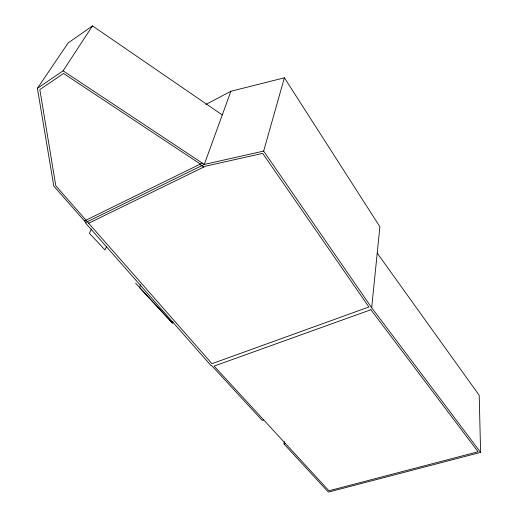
<?xml version="1.0" encoding="UTF-8"?>
<svg xmlns="http://www.w3.org/2000/svg" width="518" height="518" viewBox="0 0 518 518"><rect width="100%" height="100%" fill="white"/><g stroke="black" fill="none" stroke-linecap="round" stroke-linejoin="round"><path stroke-width="0.78" d="M284.382 441.601L283.968 443.952L328.393 492.1L480.594 452.389L371.678 307.724L379.895 226.761L284.395 77.804L230.873 91.278L205.847 104.474M371.678 307.724L263.636 151.088L284.395 77.804M140.702 284.641L139.543 287.626L172.5 323.135L173.006 321.62M230.873 91.278L204.299 164.439L85.295 222.708L211.033 365.598L211.532 365.436L262.238 420.396L263.707 419.936M106.663 246.335L105.018 249.987L89.407 233.288L91.498 228.943M85.807 222.475L53.801 186.079L37.406 88.332L63.086 70.83L92.495 25.9L222.28 114.944M37.406 88.332L68.162 42.929L92.495 25.9M202.279 163.099L84.447 220.927M88.669 223.226L205.419 166.213L262.678 153.38L368.913 306.986L211.966 363.694L55.802 185.781L39.841 89.575L63.552 73.472L200.362 164.044M283.968 443.952L285.424 443.518M263.636 151.088L204.299 164.439L63.086 70.83M199.721 164.355L203.755 167.029M135.612 283.152L172.5 323.135M377.221 253.127L479.208 395.305L480.594 452.389M370.901 309.738L214.109 366.084L328.949 490.779L478.088 451.761L370.901 309.738"/></g></svg>
